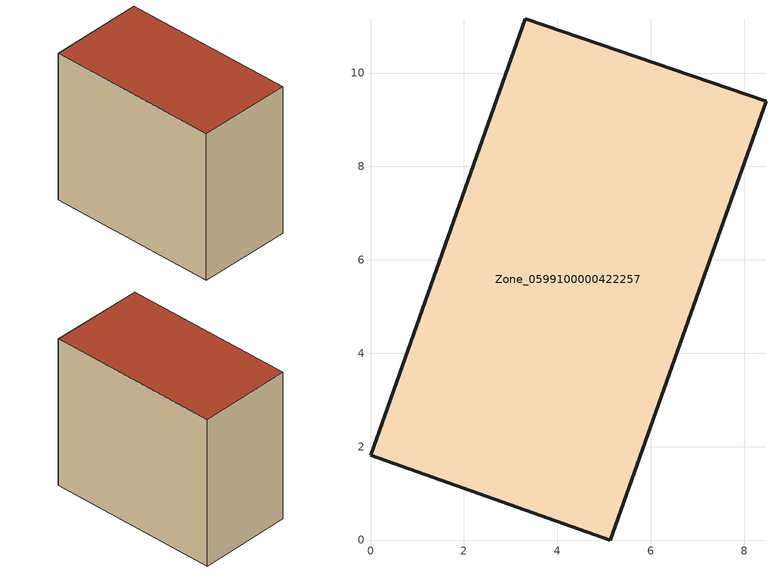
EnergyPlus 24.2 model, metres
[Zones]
Zone_0599100000422257
 floor ground (C_G): 3.31,11.16 8.47,9.4 5.14,0 0,1.82 z0.52
 wall outside (C_F): 8.47,9.4 3.31,11.16 0,1.82 5.14,0 8.47,9.4 z0.52:9.29
 roof outside (C_R): 0,1.82 5.14,0 8.47,9.4 3.31,11.16 z9.29
[BUILDING]
Pand.0599100000422257: North Axis=0; Terrain=City; Loads Convergence Tolerance Value=0.04; Temperature Convergence Tolerance Value=0.4; Solar Distribution=FullExterior; Maximum Number of Warmup Days=25; Minimum Number of Warmup Days=1
[Site:Location]
Rotterdam.The.Hague.AP_ZH_NLD Design_Conditions: Latitude=51.96; Longitude=4.45; Time Zone=1; Elevation=-4.5
[SITE:GROUNDTEMPERATURE:BUILDINGSURFACE]
18, 18, 18, 18, 18, 18, 18, 18, 18, 18, 18, 18
[MATERIAL] Thermal Absorptance=0.9; Solar Absorptance=0.7; Visible Absorptance=0.7
Name | Roughness | Thickness | Conductivity | Density | Specific Heat
G.TI.1992-2005 | MediumSmooth | 0.15 | 0.06 | 540 | 1210
F.TI.1992-2005 | Rough | 0.3 | 0.12 | 1920 | 840
R.TI.1992-2005 | MediumRough | 0.2 | 0.08 | 1500 | 1000
[CONSTRUCTION]
C_G: G.TI.1992-2005
C_F: F.TI.1992-2005
C_R: R.TI.1992-2005
[ZONE]
Zone_0599100000422257: Type=1; Multiplier=1; Ceiling Height=Autocalculate; Volume=Autocalculate; Floor Area=autocalculate; Part of Total Floor Area=Yes
[ZONEINFILTRATION:DESIGNFLOWRATE]
Infil_Zone_0599100000422257: Zone or ZoneList or Space or SpaceList=Zone_0599100000422257; Schedule=AlwaysOn; Design Flow Rate Calculation Method=Flow/Area; Flow Rate per Floor Area=0.0015; Constant Term Coefficient=1; Temperature Term Coefficient=0; Velocity Term Coefficient=0; Velocity Squared Term Coefficient=0
[HVACTEMPLATE:ZONE:IDEALLOADSAIRSYSTEM]
Zone_0599100000422257: Maximum Heating Supply Air Temperature=50; Minimum Cooling Supply Air Temperature=13; Maximum Heating Supply Air Humidity Ratio=0.0156; Minimum Cooling Supply Air Humidity Ratio=0.0077; Heating Limit=NoLimit; Cooling Limit=NoLimit; Dehumidification Control Type=ConstantSensibleHeatRatio; Cooling Sensible Heat Ratio=0.7; Dehumidification Setpoint=60; Humidification Control Type=None; Humidification Setpoint=30; Outdoor Air Method=None; Outdoor Air Flow Rate per Person=0.00944; Outdoor Air Flow Rate per Zone Floor Area=0; Outdoor Air Flow Rate per Zone=0; Demand Controlled Ventilation Type=None; Outdoor Air Economizer Type=NoEconomizer; Heat Recovery Type=None; Sensible Heat Recovery Effectiveness=0.7; Latent Heat Recovery Effectiveness=0.65
[ZONECONTROL:THERMOSTAT]
ThermostatControl_Zone_0599100000422257: Zone or ZoneList=Zone_0599100000422257; Control Type Schedule=DualSetpointControlType; Control 1=Thermostat_Zone_0599100000422257; Temperature Difference Between Cutout And Setpoint=0
[THERMOSTATSETPOINT:DUALSETPOINT]
Thermostat_Zone_0599100000422257: Heating Setpoint Temperature Schedule=HeatingSetpoint_Zone_0599100000422257; Cooling Setpoint Temperature Schedule=CoolingSetpoint_Zone_0599100000422257
[SCHEDULE:COMPACT]
HeatingSetpoint_Zone_0599100000422257: Through: 12/31, For: AllDays, Until: 24:00, 21
CoolingSetpoint_Zone_0599100000422257: Through: 12/31, For: AllDays, Until: 24:00, 24
DualSetpointControlType: Through: 12/31, For: AllDays, Until: 24:00, 4
AlwaysOn: Through: 12/31, For: AllDays, Until: 24:00, 1
